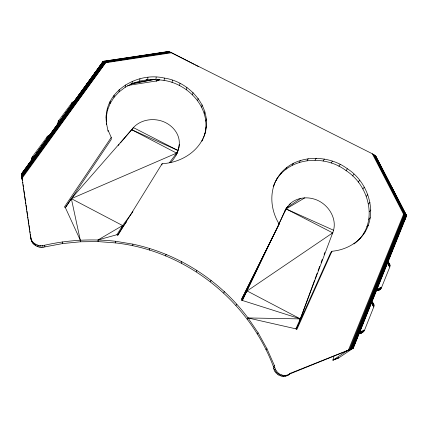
<?xml version="1.0" encoding="UTF-8"?>
<svg xmlns="http://www.w3.org/2000/svg" width="428" height="428" viewBox="0 0 428 428"><rect width="100%" height="100%" fill="white"/><g stroke="black" fill="none" stroke-linecap="round" stroke-linejoin="round"><path stroke-width="0.64" d="M106.288 121.397C103.453 91.298 137.479 71.583 164.406 78.083C190.16 81.866 213.588 108.343 204.568 134.932M106.401 124.548L106.192 115.496M106.181 117.695L107.423 110.483L107.439 108.247M108.091 131.375L106.406 122.922M107.423 110.483L110.055 103.651L110.087 101.393M108.102 130.305L111.243 137.431L111.205 139.539L65.345 207.767M110.055 103.651L113.992 97.397L114.041 95.118M113.992 97.397L119.091 91.886L119.171 89.586M286.776 375.773L289.376 374.168C283.491 379.583 273.503 374.136 273.39 366.561C248.502 300.542 185.907 250.664 115.555 242.917L115.624 241.285C91.902 238.573 67.827 240.012 44.544 245.249C38.659 247.111 31.185 243.43 30.565 236.935L21.411 173.987L103.244 61.348L167.343 51.649L170.044 52.066L372.36 153.791C374.002 154.776 376.426 155.926 376.506 158.103M119.091 91.886L125.206 87.264L125.318 84.947M125.206 87.264L132.145 83.637L132.295 81.315M354.175 243.821C379.395 225.032 370.15 186.003 346.081 170.638C323.568 153.229 283.694 157.44 273.257 186.555M358.985 239.573C380.075 219.286 370.327 183.366 347.397 168.771C325.917 152.582 289.301 154.551 276.13 180.311M117.54 235.24L122.467 227.289L122.601 225.545L132.926 211.7M132.145 83.637L139.715 81.095L139.903 78.768M47.545 137.377L47.652 136.168L48.92 135.58L48.739 136.703M389.806 267.019L387.5 261.797C389.336 262.722 390.571 265.012 389.806 267.019L381.332 288.028L378.951 290.141L376.405 290.66L377.191 289.28L378.571 289.494L380.439 288.927M147.933 77.366L147.703 79.694L139.715 81.095M372.109 301.9L373.842 304.265L373.997 306.357L364.506 330.255C363.474 332.064 361.344 333.642 359.172 333.417L359.889 332.235L361.312 332.449L363.254 331.834M132.717 245.763L132.883 244.153L115.624 241.285M102.891 62.14L103.244 61.348L168.557 51.686L104.33 61.648L103.512 61.311L21.405 174.266L22.021 178.048M121.793 227.541L121.691 228.45L122.601 225.545L71.358 198.656L65.345 207.58L80.277 240.14L80.421 241.788L98.092 241.585L115.555 242.917M146.419 79.335L147.703 79.694L155.899 79.464L156.177 77.136M48.107 136.997L48.257 135.831L48.482 137.324M72.075 103.592L72.241 102.335L74.13 101.65M204.557 134.804C211.919 108.862 188.844 84.166 164.084 80.4L164.406 78.083M170.531 162.683C176.785 156.215 180.958 146.948 178.695 137.923C176.887 131.305 171.922 125.902 165.898 122.793C154.749 116.978 139.218 119.134 131.68 129.7L71.358 198.656L80.277 240.14M178.508 149.302L179.343 144.263M172.045 82.47L172.409 80.17M161.912 164.994L162.132 163.678C180.568 162.811 199.373 151.656 204.98 133.37M333.08 360.183L338.778 357.872L353.266 348.157L290.666 373.173L289.505 374.051L341.041 353.218L345.781 351.629L332.936 360.178L333.91 356.117M72.616 103.234L72.819 102.014L72.942 103.597M132.883 244.153C178.556 253.82 220.131 280.554 248.037 317.956L295.86 328.838L300.354 318.892L332.695 232.864C338.505 218.526 327.345 202.257 313.087 198.769C305.341 196.693 296.513 198.084 290.409 203.493C284.604 208.928 282.587 216.985 278.874 223.758M149.468 250.107L149.736 248.524M179.573 85.627L179.974 83.337M186.474 89.778L186.913 87.51M176.095 155.204L178.888 147.414M73.22 102.955L73.456 101.784M192.557 94.829L193.028 92.582M197.666 100.644L198.164 98.424M165.711 255.912L166.08 254.36M201.647 107.08L202.171 104.881M277.087 178.455C268.923 192.536 270.78 210.528 279.179 224.058L241.253 300.114L300.354 318.892L314.65 280.062M204.391 113.966L204.932 111.799M205.798 121.119L206.35 118.984M201.914 141.197L202.182 140.17M205.82 128.347L206.371 126.239M181.349 263.14L181.814 261.631M132.573 129.288L133.376 127.576L177.925 150.458L177.545 152.336L176.309 154.578L177.048 152.411M404.246 220.768L406.579 215.53L376.164 156.798M315.11 278.81L317.185 273.171M318.106 270.667L319.721 266.286M321.107 262.524L322.257 259.395M324.103 254.382L324.793 252.504M196.292 271.759L196.843 270.298M176.309 154.578L177.925 150.458L131.68 129.7L120.423 142.952M363.549 330.063L362.329 332.412M380.631 287.445L379.443 289.74M353.255 348.221L406.6 215.798L375.784 156.29M350.366 349.071L404.851 214.449L373.97 154.733M351.153 348.783L405.391 214.61L374.671 155.246M372.36 153.791L403.577 214.225L406.193 215.033L352.399 348.349L345.369 351.639L351.832 348.536L405.84 214.808L375.281 155.765M352.833 348.221L406.445 215.273L406.193 215.033M353.089 348.349L406.445 215.273M348.569 349.778L403.577 214.225M349.499 349.409L404.241 214.316L373.195 154.246M202.407 140.373L203.166 138.528M203.669 137.297L204.429 135.451M296.272 329.293L330.63 252.782L331.935 251.273C342.614 250.278 352.972 245.822 360.435 238.011M331.935 251.273L296.898 329.383L295.86 328.838M210.437 281.715L211.074 280.313M242.039 300.756L272.299 237.583M242.28 300.649L286.129 208.939L287.819 206.296M241.617 299.022L243.997 294.25M244.591 293.062L279.179 224.058M273.23 186.661L273.936 185.287M280.495 174.282L281.469 172.398M285.941 169.183L286.942 167.284M292.313 165.144L293.341 163.229M223.689 292.977L224.416 291.634M299.418 162.26L300.483 160.334M304.827 197.838L286.129 208.939L284.877 211.138L286.739 207.864L300.804 198.33M307.063 160.591L308.171 158.665M315.045 160.174L316.19 158.248M289.761 204.573L290.409 203.493M162.132 163.678L117.919 235.234L116.924 234.71L98.049 239.937L98.092 241.585M323.145 161.014L324.338 159.093M116.924 234.71L122.601 225.545L98.049 239.937M235.967 305.474L236.764 304.201M246.282 292.281L247.133 290.954L332.695 232.864L286.129 208.939L285.947 209.201L286.862 207.906M331.16 163.079L332.39 161.169M331.909 233.95L332.898 232.415M100.831 64.97L102.934 61.771L59.096 122.365M157.702 79.779L156.99 80.838L156.129 81.01L127.458 85.525M158.542 79.549L157.836 80.614L156.99 80.838L157.862 79.881M159.344 79.266L158.633 80.33L157.836 80.614L158.692 79.635M404.225 220.752L404.958 219.65M111.243 137.431L64.361 207.061L65.345 207.58M338.874 166.31L340.148 164.422M299.311 320.411L300.354 318.892L247.133 290.954M346.081 170.638L347.397 168.771M25.439 168.894L22.695 172.677L25.45 168.889M27.392 166.187L30.131 162.399L27.804 165.641M32.089 159.692L35.615 154.824L32.517 159.146M36.396 153.743L40.312 148.334M41.093 147.253L44.614 142.38M45.791 140.759L49.311 135.89M50.092 134.809L58.315 123.446L58.213 121.643L58.732 120.53L72.241 102.335L72.327 103.389M21.94 178.449L105.539 62.772L171.655 52.751L194.189 64.393M103.244 61.348L21.4 174.126L22.047 177.797M37.231 152.652L40.371 148.323M41.939 146.157L44.689 142.369M46.652 139.662L49.402 135.874M51.36 133.167L54.896 128.298M56.073 126.672L59.61 121.803M60.787 120.177L63.927 115.849M65.495 113.682L68.641 109.354M69.422 108.273L74.135 101.778M75.312 100.152L77.671 96.905M80.025 93.657L83.166 89.329M84.733 87.162L87.879 82.834M88.66 81.748L93.374 75.258M94.16 74.172L96.91 70.385M98.868 67.678L102.549 62.611M21.421 174.453L103.512 61.311M22.021 177.984L21.47 174.961L103.838 61.386M22.416 180.397L21.657 176.464L105.122 62.328L170.044 52.066L104.63 61.883L21.657 176.464L22.465 180.728M47.802 137.169L47.652 136.168L32.394 156.766L31.736 158.574L31.929 159.821M21.47 174.961L104.33 61.648L169.274 51.836M104.63 61.883L21.55 175.641L104.33 61.648L105.539 62.772L21.791 177.411L105.122 62.328L170.842 52.377M247.165 319.149L248.037 317.956L300.354 318.892M352.602 175.94L353.956 174.094M122.467 227.289L126.437 221.95M169.456 162.699L176.604 153.112L131.68 129.7M358.252 182.087L359.643 180.274M362.88 188.925L364.298 187.138M366.347 196.27L367.791 194.521M118.262 145.499L119.128 144.482M257.191 333.942L258.137 332.834L248.037 317.956M368.54 203.937L370.001 202.219M369.391 211.716L370.862 210.03M368.845 219.382L370.322 217.734M366.898 226.728L368.374 225.112M353.924 243.901L354.635 243.136M363.586 233.528L365.052 231.944M159.366 80.004L158.633 80.33L159.467 79.335L156.129 81.01L157.006 80.068M265.965 349.772L266.97 348.75L258.137 332.834M387.912 263.306L388.667 262.637L387.64 263.076M388.389 263.846L389.143 263.183L388.153 263.578M388.394 264.777L389.528 263.782L388.581 264.146M388.678 265.419L389.812 264.424L388.619 264.879M273.39 366.561L274.45 365.635L266.97 348.75M388.854 266.082L389.988 265.093L388.865 265.531M389.287 266.419L390.047 265.756M273.647 368.262L274.712 367.347L274.45 365.635M274.188 369.915L275.252 369.011L274.712 367.347M274.99 371.467L276.06 370.573L275.252 369.011M376.212 290.088L377.191 289.28M276.033 372.874L277.114 371.986C279.719 374.981 284.155 376.373 287.921 374.901M376.405 290.66L377.881 289.446L377.089 290.708L378.571 289.494L377.758 290.633L379.24 289.424L378.384 290.446L381.332 288.028M361.815 332.845L362.666 332.16M277.291 374.083L278.377 373.205M278.714 375.067L279.816 374.195M371.702 303.158L372.676 302.387L371.665 302.724M280.27 375.789L281.378 374.923M372.183 303.725L373.163 302.96L372.189 303.249M372.579 304.356L373.558 303.591L372.317 303.934M281.902 376.233L283.02 375.361M373.034 305.731L374.019 304.966L372.376 305.41L373.842 304.265L372.676 304.581M288.221 375.04L290.666 373.173M283.566 376.378L284.695 375.511M285.203 376.223L286.343 375.356M359.172 333.417L360.601 332.406L359.884 333.46L362.008 332.369L361.227 333.171L364.191 330.865M156.129 81.01L159.029 79.378M166.524 51.954L167.343 51.649M345.15 351.704L351.832 348.536M345.54 351.597L352.399 348.349M71.358 198.656L176.604 153.112M332.861 360.028L338.778 357.872L338.527 357.434M336.285 358.578L338.008 358.006M359.793 331.759L364.506 330.255L363.062 331.277L359.541 332.401M377.164 288.804L381.632 287.455L380.139 288.675L376.324 289.831M373.05 305.961L374.067 305.672M46.695 137.088L49.22 136.564M130.064 84.273L154.829 79.367M71.332 103.202L73.156 102.838M30.907 238.647C31.768 245.046 38.996 248.759 44.913 246.886L62.659 243.553L80.421 241.788M131.861 83.449L154.139 79.389M113.49 60.177L114.811 59.979M155.899 79.464L164.084 80.4M359.204 331.946L359.889 332.235M286.129 208.939L333.578 230.259M195.377 65.008L198.341 66.538M276.06 370.573L277.114 371.986M21.411 173.987L21.989 176.192M379.877 164.609L381.407 167.567M382.017 168.75L382.627 169.932M385.382 175.255L389.057 182.355M391.813 187.673L395.488 194.772M398.243 200.095L400.999 205.419M404.669 212.513L406.199 215.471M371.739 302.12L373.81 307.004M22.903 182.371L22.861 183.077M59.235 122.306L58.732 120.53L58.973 122.579L58.657 123.114L58.417 121.065L58.443 123.029M31.576 240.269L32.02 241.938M30.565 236.935L31.014 238.621L30.335 234.009M32.544 241.75L32.983 243.409M33.796 243.045L34.224 244.698M32.881 158.633L32.394 156.766L32.779 158.681L32.442 159.248L32.052 157.333L32.057 159.847M35.283 244.115L35.706 245.763M36.963 244.928L37.375 246.571M38.782 245.463L39.189 247.1M40.697 245.693L41.083 247.331M42.634 245.624L43.014 247.261M44.544 245.249L44.913 246.886M31.126 239.188L31.356 240.322M22.24 179.198L22.459 180.407M22.219 178.824L22.465 180.514M22.219 178.984L22.449 180.279M21.405 174.266L22.042 177.936M22.256 179.161L22.47 180.386M62.402 241.906L62.659 243.553M58.176 122.836L58.374 124.147M23.529 187.908L23.727 189.224M23.92 190.54L24.599 195.152M24.792 196.468L25.471 201.08M25.669 202.396L25.862 203.712M26.055 205.033L26.739 209.64M26.932 210.961L27.611 215.568M27.804 216.889L28.002 218.205M28.195 219.521L28.874 224.133M29.072 225.449L29.751 230.061M29.944 231.377L30.137 232.693M23.337 186.587L23.053 184.591M58.395 123.173L58.213 121.643L58.331 123.622M58.294 123.858L58.133 122.237L58.342 124.216M379.871 289.232L378.951 290.141L380.931 288.52L379.839 289.242M31.998 159.847L31.736 158.574L31.95 159.842"/></g></svg>
